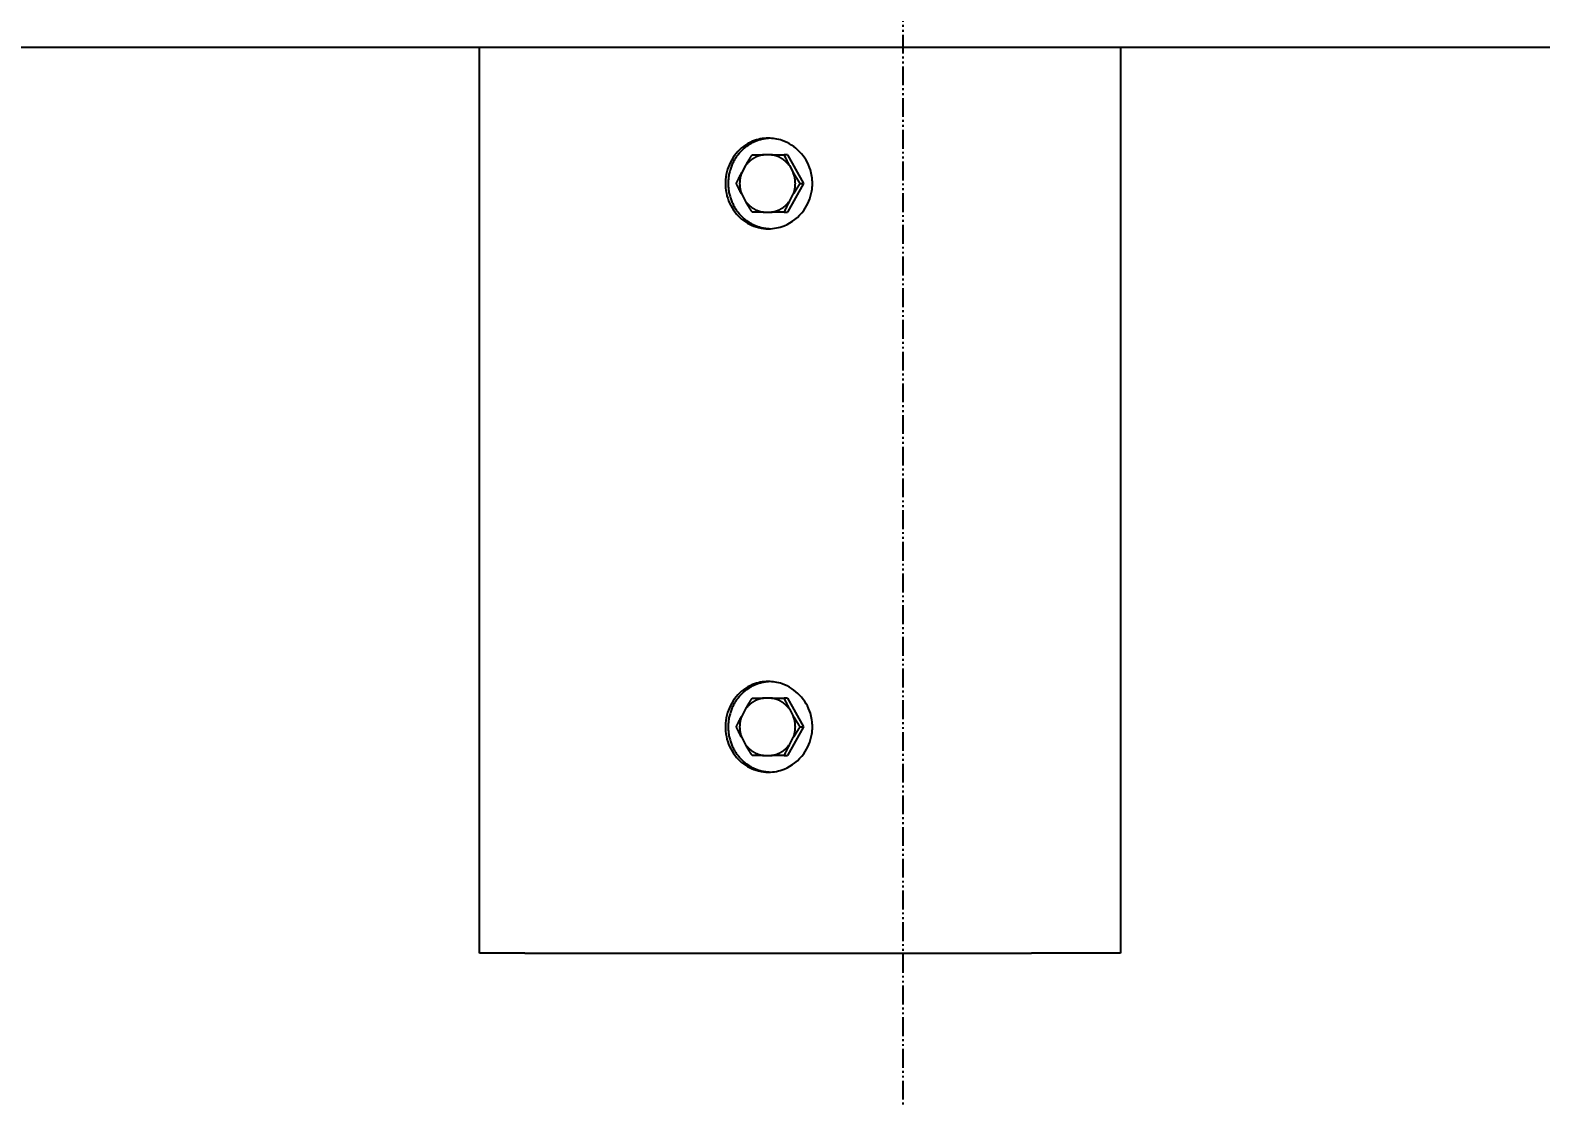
# Model space of a CAD drawing. Extents: x -79364 to 3230, y 28528 to 72157.
# Drawn here: x -73079 to -72078, y 36613 to 37320 of the extents above; entities that cross this region are included whole.
import ezdxf

# ---------------------------------------------------------------- set-up
doc = ezdxf.new("R2010")
doc.units = 0
doc.header["$LTSCALE"] = 500
doc.linetypes.add('PHANTOM', pattern=[2.1, 1.25, -0.2, 0.125, -0.2, 0.125, -0.2])
doc.layers.get('DEFPOINTS').update_dxf_attribs({"linetype": 'CONTINUOUS'})
for name, color, linetype in [('S0DIM', 2, 'CONTINUOUS'), ('S0PH1', 1, 'PHANTOM'), ('XREF', 252, 'CONTINUOUS')]:
    doc.layers.add(name, color=color, linetype=linetype)
doc.styles.add('ROMANS', font='romans.shx', dxfattribs={"height": 200})
doc.dimstyles.new('ORGINAL$0', dxfattribs={"dimscale": 50, "dimtxt": 2, "dimasz": 2, "dimexe": 0.5, "dimexo": 1, "dimgap": 1, "dimtad": 1, "dimdec": 0, "dimdsep": 46, "dimtxsty": 'ROMANS', "dimcen": 0, "dimclrd": 1, "dimclre": 1, "dimclrt": 2, "dimadec": 0, "dimazin": 0, "dimtfac": 1, "dimtdec": 0, "dimtmove": 0, "dimatfit": 3, "dimfxl": 1, "dimtvp": 100, "dimtolj": 1, "dimarcsym": 0})

# ---------------------------------------------------------------- blocks, each defined once
blk = doc.blocks.new('*D51')
at = {"layer": 'DEFPOINTS', "color": 0, "transparency": 16777216}
for p in [(-72889.5, 38318.3), (-75113.2, 32318.3), (-72500.8, 32318.3)]:
    blk.add_point(p, dxfattribs=at)
at = {"layer": 'S0DIM', "color": 1, "lineweight": -2, "transparency": 16777216}
for p, q in [((-72989.5, 38318.3), (-75163.2, 38318.3)), ((-75113.2, 38118.3), (-75113.2, 32518.3)), ((-72600.8, 32318.3), (-75163.2, 32318.3))]:
    blk.add_line(p, q, dxfattribs=at)
at = {"layer": 'S0DIM', "color": 1, "transparency": 16777216}
for points in [[(-75146.5, 38118.3), (-75079.9, 38118.3), (-75113.2, 38318.3)], [(-75146.5, 32518.3), (-75079.9, 32518.3), (-75113.2, 32318.3)]]:
    blk.add_solid(points, dxfattribs=at)
at = {"layer": 'S0DIM', "color": 2, "transparency": 16777216, "insert": (-75313.2, 35450.5), "char_height": 200, "attachment_point": 5, "rotation": 90, "style": 'ROMANS'}
blk.add_mtext('\\A1;1500', dxfattribs=at)

msp = doc.modelspace()

# ---------------------------------------------------------------- linework, layer by layer
at = {"layer": 'S0PH1', "color": 0, "ltscale": 0.02}
msp.add_line((-72500.832, 32243.714), (-72500.832, 42696.161), dxfattribs=at)
at = {"layer": 'XREF', "color": 0}
for p, q in [((-72358.331, 37308.648), (-73578.932, 37308.648)), ((-72781.54, 36708.648), (-72781.54, 37308.648)), ((-71671.149, 37308.648), (-72358.331, 37308.648)), ((-72356.78, 37308.648), (-72356.78, 36708.648)), ((-72600.769, 37237.648), (-72593.252, 37237.648)), ((-72588.073, 37237.648), (-72593.252, 37237.648)), ((-72588.073, 37237.648), (-72579.68, 37237.648)), ((-72577.361, 37237.648), (-72579.68, 37237.648)), ((-72577.361, 37237.648), (-72566.817, 37218.648)), ((-72605.185, 37230.481), (-72607.774, 37225.815)), ((-72576.14, 37230.481), (-72573.551, 37225.815)), ((-72566.817, 37218.648), (-72577.361, 37199.648)), ((-72569.135, 37218.648), (-72566.817, 37218.648)), ((-72607.774, 37211.481), (-72605.185, 37206.815)), ((-72576.14, 37206.815), (-72573.551, 37211.481)), ((-72593.252, 37199.648), (-72600.769, 37199.648)), ((-72593.252, 37199.648), (-72588.073, 37199.648)), ((-72579.68, 37199.648), (-72588.073, 37199.648)), ((-72579.68, 37199.648), (-72577.361, 37199.648)), ((-72600.769, 36877.648), (-72593.252, 36877.648)), ((-72588.073, 36877.648), (-72593.252, 36877.648)), ((-72588.073, 36877.648), (-72579.68, 36877.648)), ((-72577.361, 36877.648), (-72579.68, 36877.648)), ((-72577.361, 36877.648), (-72566.817, 36858.648)), ((-72605.185, 36870.481), (-72607.774, 36865.815)), ((-72576.14, 36870.481), (-72573.551, 36865.815)), ((-72566.817, 36858.648), (-72577.361, 36839.648)), ((-72569.135, 36858.648), (-72566.817, 36858.648)), ((-72607.774, 36851.481), (-72605.185, 36846.815)), ((-72576.14, 36846.815), (-72573.551, 36851.481)), ((-72593.252, 36839.648), (-72600.769, 36839.648)), ((-72593.252, 36839.648), (-72588.073, 36839.648)), ((-72579.68, 36839.648), (-72588.073, 36839.648)), ((-72579.68, 36839.648), (-72577.361, 36839.648)), ((-72751.411, 36708.648), (-72781.54, 36708.648)), ((-72751.411, 36708.648), (-72415.648, 36708.648)), ((-72356.78, 36708.648), (-72415.648, 36708.648))]:
    msp.add_line(p, q, dxfattribs=at)
at = {"layer": 'XREF', "color": 0, "flags": 128}
msp.add_lwpolyline([(-74500.832, 37668.648, -0.01211403), (-68674.839, 37156.896, -0.01211403)], format="xyb", dxfattribs=at)
at = {"layer": 'XREF', "color": 0}
for points in [[(-72589.008, 37248.626), (-72590.315, 37248.541, 0.01090494), (-72591.597, 37248.401, 0.01150717), (-72592.853, 37248.203, 0.01160145), (-72594.082, 37247.952, 0.01118388), (-72595.278, 37247.651, 0.01096482), (-72596.44, 37247.304, 0.01073751), (-72597.566, 37246.914, 0.01060646), (-72598.656, 37246.485, 0.01038304), (-72599.709, 37246.019, 0.01012425), (-72600.721, 37245.523, 0.00974222), (-72601.69, 37244.999, 0.00977951), (-72602.631, 37244.442, 0.00958979), (-72603.558, 37243.844, 0.00948804), (-72604.479, 37243.199, 0.0097748), (-72605.394, 37242.501, 0.0098529), (-72606.301, 37241.752, 0.01008204), (-72607.194, 37240.949, 0.0102196), (-72608.071, 37240.094, 0.01040762), (-72608.927, 37239.185, 0.01050582), (-72609.759, 37238.223, 0.01069763), (-72610.562, 37237.207, 0.01079586), (-72611.334, 37236.14, 0.01096392), (-72612.069, 37235.021, 0.01104703), (-72612.765, 37233.854, 0.01119809), (-72613.415, 37232.639, 0.01126983), (-72614.018, 37231.38, 0.01139856), (-72614.568, 37230.078, 0.01145714), (-72615.063, 37228.739, 0.01156258), (-72615.499, 37227.364, 0.01160818), (-72615.874, 37225.96, 0.01168852), (-72616.183, 37224.529, 0.01172101), (-72616.428, 37223.078, 0.0117752), (-72616.602, 37221.61, 0.01179465), (-72616.708, 37220.132, 0.01182193), (-72616.743, 37218.648, 0.0118284), (-72616.708, 37217.164, 0.0118284), (-72616.602, 37215.686, 0.01182193), (-72616.428, 37214.218, 0.01179465), (-72616.183, 37212.766, 0.0117752), (-72615.874, 37211.336, 0.011721), (-72615.499, 37209.931, 0.01168852), (-72615.063, 37208.557, 0.01160819), (-72614.568, 37207.218, 0.01156257), (-72614.018, 37205.916, 0.01145711), (-72613.415, 37204.657, 0.01139856), (-72612.765, 37203.441, 0.01126993), (-72612.069, 37202.274, 0.01119806), (-72611.334, 37201.155, 0.01104663), (-72610.562, 37200.089, 0.01096402), (-72609.759, 37199.073, 0.01079733), (-72608.927, 37198.111, 0.01069725), (-72608.071, 37197.201, 0.0105003), (-72607.194, 37196.347, 0.01040902), (-72606.301, 37195.544, 0.01024002), (-72605.394, 37194.795, 0.0100767), (-72604.479, 37194.097, 0.00977812), (-72603.559, 37193.452, 0.00979488), (-72602.631, 37192.853, 0.00975526), (-72601.687, 37192.297, 0.00951156), (-72600.721, 37191.773, 0.00888552), (-72599.719, 37191.277, 0.01003678), (-72598.656, 37190.81, 0.01280024), (-72597.525, 37190.378, 0.00948295), (-72596.44, 37189.992, 0.00232377), (-72595.438, 37189.659, 0.01449438), (-72594.082, 37189.344, 0.02591838), (-72591.907, 37189.012, 0.01218921), (-72589.008, 37188.67, 0.00614702)], [(-72593.251, 37237.648), (-72593.662, 37237.582, 0.00611784), (-72594.077, 37237.506, 0.00591167), (-72594.493, 37237.419, 0.00586092), (-72594.913, 37237.322, 0.00600395), (-72595.334, 37237.212, 0.0060703), (-72595.756, 37237.092, 0.00611977), (-72596.18, 37236.959, 0.0061528), (-72596.605, 37236.815, 0.00622169), (-72597.03, 37236.658, 0.00626022), (-72597.455, 37236.489, 0.00632056), (-72597.879, 37236.308, 0.00635211), (-72598.302, 37236.114, 0.0064049), (-72598.724, 37235.908, 0.00644017), (-72599.144, 37235.689, 0.00650422), (-72599.562, 37235.456, 0.00651286), (-72599.977, 37235.211, 0.00651599), (-72600.388, 37234.954, 0.00659993), (-72600.795, 37234.683, 0.00678387), (-72601.199, 37234.398, 0.00659758), (-72601.596, 37234.103, 0.00617207), (-72601.986, 37233.797, 0.00686236), (-72602.375, 37233.473, 0.00825881), (-72602.765, 37233.126, 0.0062192), (-72603.127, 37232.793, 0.00203157), (-72603.451, 37232.486, 0.00890115), (-72603.849, 37232.067, 0.0153687), (-72604.434, 37231.388, 0.00743129), (-72605.185, 37230.48, 0.00388722)], [(-72605.185, 37230.48), (-72605.04, 37230.729, -0.00048385), (-72604.895, 37230.977, -0.00049278), (-72604.75, 37231.224, -0.00049214), (-72604.605, 37231.469, -0.00047948), (-72604.46, 37231.713, -0.00047121), (-72604.316, 37231.956, -0.00046435), (-72604.171, 37232.199, -0.00045806), (-72604.026, 37232.44, -0.00044979), (-72603.881, 37232.68, -0.00044303), (-72603.736, 37232.92, -0.00043535), (-72603.591, 37233.159, -0.00042867), (-72603.446, 37233.398, -0.0004208), (-72603.3, 37233.635, -0.00041448), (-72603.154, 37233.873, -0.00040762), (-72603.008, 37234.11, -0.00040024), (-72602.862, 37234.346, -0.00039076), (-72602.715, 37234.582, -0.00038742), (-72602.568, 37234.818, -0.00038726), (-72602.421, 37235.055, -0.00037088), (-72602.273, 37235.29, -0.00034168), (-72602.126, 37235.523, -0.00036834), (-72601.977, 37235.761, -0.00042656), (-72601.823, 37236.004, -0.0003223), (-72601.678, 37236.232, -0.00011868), (-72601.547, 37236.438, -0.00043634), (-72601.377, 37236.703, -0.0007247), (-72601.114, 37237.112, -0.00035084), (-72600.769, 37237.648, -0.00018659)], [(-72576.139, 37230.48), (-72576.459, 37230.892, 0.00670587), (-72576.788, 37231.294, 0.00679528), (-72577.127, 37231.686, 0.00681606), (-72577.476, 37232.067, 0.00678641), (-72577.832, 37232.436, 0.00678016), (-72578.197, 37232.793, 0.00676606), (-72578.57, 37233.139, 0.00675929), (-72578.95, 37233.473, 0.00673524), (-72579.336, 37233.794, 0.00672463), (-72579.728, 37234.103, 0.006696), (-72580.126, 37234.399, 0.00668003), (-72580.529, 37234.683, 0.00664215), (-72580.936, 37234.953, 0.006627), (-72581.347, 37235.211, 0.00659553), (-72581.762, 37235.456, 0.00655976), (-72582.18, 37235.689, 0.00648082), (-72582.6, 37235.908, 0.0065002), (-72583.022, 37236.114, 0.00655919), (-72583.446, 37236.308, 0.00637239), (-72583.87, 37236.489, 0.00595389), (-72584.291, 37236.658, 0.00644664), (-72584.72, 37236.815, 0.00748516), (-72585.157, 37236.961, 0.00581371), (-72585.568, 37237.092, 0.00233337), (-72585.939, 37237.203, 0.00780671), (-72586.412, 37237.322, 0.01319783), (-72587.133, 37237.471, 0.0066469), (-72588.073, 37237.648, 0.00362078)], [(-72579.681, 37237.648), (-72579.571, 37237.411, 0.00036239), (-72579.461, 37237.175, 0.00036027), (-72579.35, 37236.939, 0.00036306), (-72579.239, 37236.703, 0.00037107), (-72579.128, 37236.467, 0.00037712), (-72579.017, 37236.232, 0.00038277), (-72578.905, 37235.996, 0.00038806), (-72578.793, 37235.761, 0.0003944), (-72578.68, 37235.525, 0.00039996), (-72578.567, 37235.29, 0.00040633), (-72578.453, 37235.054, 0.00041172), (-72578.339, 37234.818, 0.00041787), (-72578.224, 37234.582, 0.00042374), (-72578.108, 37234.346, 0.00043111), (-72577.992, 37234.11, 0.00043533), (-72577.875, 37233.873, 0.00043871), (-72577.757, 37233.636, 0.00044856), (-72577.639, 37233.398, 0.00046562), (-72577.519, 37233.159, 0.000456), (-72577.399, 37232.92, 0.00042832), (-72577.279, 37232.682, 0.00048353), (-72577.156, 37232.44, 0.00059265), (-72577.029, 37232.191, 0.00044472), (-72576.909, 37231.956, 0.00013178), (-72576.8, 37231.744, 0.00065577), (-72576.658, 37231.469, 0.00115341), (-72576.434, 37231.042, 0.00055541), (-72576.139, 37230.48, 0.00028909)], [(-72611.313, 37218.647), (-72611.204, 37218.884, -0.00036351), (-72611.094, 37219.12, -0.00036138), (-72610.983, 37219.357, -0.00036418), (-72610.873, 37219.593, -0.00037223), (-72610.762, 37219.828, -0.00037829), (-72610.65, 37220.064, -0.00038397), (-72610.538, 37220.299, -0.00038928), (-72610.426, 37220.535, -0.00039565), (-72610.314, 37220.77, -0.00040122), (-72610.2, 37221.006, -0.00040762), (-72610.087, 37221.241, -0.00041303), (-72609.972, 37221.477, -0.00041921), (-72609.858, 37221.713, -0.0004251), (-72609.742, 37221.949, -0.0004325), (-72609.626, 37222.186, -0.00043673), (-72609.509, 37222.423, -0.00044013), (-72609.392, 37222.66, -0.00045002), (-72609.273, 37222.898, -0.00046714), (-72609.154, 37223.137, -0.0004575), (-72609.034, 37223.375, -0.00042972), (-72608.914, 37223.613, -0.00048513), (-72608.791, 37223.856, -0.00059461), (-72608.664, 37224.105, -0.0004462), (-72608.544, 37224.339, -0.00013222), (-72608.435, 37224.551, -0.00065797), (-72608.292, 37224.826, -0.00115729), (-72608.069, 37225.254, -0.00055729), (-72607.774, 37225.816, -0.00029007)], [(-72607.774, 37211.481), (-72607.906, 37211.73, -0.00050568), (-72608.036, 37211.978, -0.00051726), (-72608.165, 37212.225, -0.00051896), (-72608.292, 37212.47, -0.00050781), (-72608.419, 37212.714, -0.00050128), (-72608.544, 37212.957, -0.00049605), (-72608.668, 37213.199, -0.00049145), (-72608.791, 37213.441, -0.00048456), (-72608.913, 37213.681, -0.00047928), (-72609.034, 37213.921, -0.00047285), (-72609.154, 37214.16, -0.0004675), (-72609.273, 37214.398, -0.00046069), (-72609.391, 37214.636, -0.00045557), (-72609.509, 37214.873, -0.00044971), (-72609.626, 37215.11, -0.00044326), (-72609.742, 37215.346, -0.00043433), (-72609.857, 37215.582, -0.00043222), (-72609.972, 37215.818, -0.00043358), (-72610.087, 37216.054, -0.00041676), (-72610.2, 37216.289, -0.00038519), (-72610.313, 37216.523, -0.00041664), (-72610.426, 37216.76, -0.00048427), (-72610.542, 37217.003, -0.0003673), (-72610.65, 37217.231, -0.00013552), (-72610.748, 37217.437, -0.00049919), (-72610.873, 37217.702, -0.00083408), (-72611.064, 37218.111, -0.00040591), (-72611.313, 37218.647, -0.00021639)], [(-72607.774, 37225.816), (-72607.958, 37225.321, 0.00656887), (-72608.128, 37224.824, 0.0066338), (-72608.284, 37224.323, 0.0066308), (-72608.427, 37223.819, 0.00658038), (-72608.556, 37223.313, 0.00655263), (-72608.671, 37222.805, 0.00651897), (-72608.773, 37222.296, 0.00649244), (-72608.861, 37221.788, 0.00645105), (-72608.935, 37221.279, 0.00642279), (-72608.996, 37220.771, 0.00637905), (-72609.043, 37220.265, 0.0063478), (-72609.078, 37219.76, 0.00629748), (-72609.1, 37219.258, 0.00626925), (-72609.109, 37218.758, 0.00622723), (-72609.105, 37218.262, 0.00618183), (-72609.09, 37217.77, 0.00609746), (-72609.062, 37217.282, 0.00610632), (-72609.023, 37216.798, 0.00615359), (-72608.972, 37216.319, 0.00597114), (-72608.912, 37215.847, 0.00557373), (-72608.841, 37215.383, 0.00603009), (-72608.758, 37214.919, 0.00699644), (-72608.661, 37214.452, 0.00543114), (-72608.564, 37214.016, 0.00217936), (-72608.471, 37213.626, 0.00729041), (-72608.333, 37213.141, 0.01232399), (-72608.098, 37212.417, 0.0062092), (-72607.774, 37211.481, 0.00338347)], [(-72573.55, 37211.481), (-72573.399, 37211.885, 0.00572002), (-72573.255, 37212.296, 0.00552409), (-72573.119, 37212.715, 0.00547428), (-72572.991, 37213.141, 0.0056063), (-72572.871, 37213.575, 0.00566742), (-72572.76, 37214.016, 0.00571366), (-72572.659, 37214.464, 0.00574546), (-72572.567, 37214.919, 0.00581163), (-72572.485, 37215.38, 0.00585053), (-72572.413, 37215.847, 0.00591069), (-72572.352, 37216.32, 0.00594516), (-72572.301, 37216.798, 0.00600037), (-72572.262, 37217.282, 0.00604054), (-72572.235, 37217.77, 0.00610857), (-72572.219, 37218.262, 0.00612605), (-72572.216, 37218.758, 0.00613897), (-72572.225, 37219.257, 0.00622963), (-72572.246, 37219.76, 0.00641596), (-72572.281, 37220.266, 0.00625377), (-72572.328, 37220.771, 0.00586315), (-72572.388, 37221.275, 0.00653444), (-72572.464, 37221.788, 0.00788703), (-72572.557, 37222.312, 0.00595846), (-72572.653, 37222.805, 0.00194973), (-72572.746, 37223.251, 0.00855645), (-72572.897, 37223.819, 0.01486436), (-72573.169, 37224.685, 0.00722852), (-72573.55, 37225.816, 0.00379126)], [(-72573.55, 37225.816), (-72573.405, 37225.566, 0.00048239), (-72573.26, 37225.318, 0.00049129), (-72573.115, 37225.072, 0.00049064), (-72572.97, 37224.826, 0.00047802), (-72572.826, 37224.582, 0.00046977), (-72572.681, 37224.339, 0.00046292), (-72572.536, 37224.097, 0.00045665), (-72572.392, 37223.856, 0.0004484), (-72572.247, 37223.615, 0.00044165), (-72572.102, 37223.375, 0.000434), (-72571.957, 37223.136, 0.00042733), (-72571.812, 37222.898, 0.00041948), (-72571.666, 37222.66, 0.00041318), (-72571.52, 37222.423, 0.00040634), (-72571.374, 37222.186, 0.00039897), (-72571.228, 37221.949, 0.00038952), (-72571.082, 37221.713, 0.00038619), (-72570.935, 37221.477, 0.00038603), (-72570.787, 37221.241, 0.0003697), (-72570.64, 37221.006, 0.00034058), (-72570.493, 37220.772, 0.00036716), (-72570.343, 37220.535, 0.00042519), (-72570.189, 37220.292, 0.00032126), (-72570.045, 37220.064, 0.00011829), (-72569.914, 37219.858, 0.00043493), (-72569.744, 37219.593, 0.00072235), (-72569.481, 37219.183, 0.0003497), (-72569.136, 37218.647, 0.00018598)], [(-72569.136, 37218.647), (-72569.289, 37218.411, 0.0003115), (-72569.441, 37218.174, 0.00031057), (-72569.593, 37217.938, 0.00031393), (-72569.744, 37217.702, 0.00032182), (-72569.895, 37217.467, 0.00032809), (-72570.045, 37217.231, 0.00033404), (-72570.194, 37216.996, 0.00033977), (-72570.343, 37216.76, 0.00034642), (-72570.492, 37216.525, 0.00035249), (-72570.64, 37216.289, 0.00035929), (-72570.787, 37216.054, 0.00036534), (-72570.935, 37215.818, 0.00037206), (-72571.082, 37215.582, 0.00037865), (-72571.228, 37215.346, 0.0003866), (-72571.374, 37215.11, 0.00039184), (-72571.52, 37214.873, 0.00039632), (-72571.666, 37214.636, 0.00040677), (-72571.812, 37214.398, 0.00042385), (-72571.957, 37214.159, 0.00041678), (-72572.102, 37213.921, 0.00039293), (-72572.246, 37213.683, 0.0004453), (-72572.392, 37213.441, 0.00054828), (-72572.541, 37213.192, 0.00041343), (-72572.681, 37212.957, 0.0001228), (-72572.808, 37212.745, 0.00061247), (-72572.97, 37212.47, 0.00108658), (-72573.221, 37212.043, 0.00052723), (-72573.55, 37211.481, 0.00027537)], [(-72605.185, 37206.815), (-72604.924, 37206.477, 0.00583832), (-72604.654, 37206.142, 0.00565482), (-72604.373, 37205.81, 0.00562021), (-72604.082, 37205.481, 0.00577182), (-72603.78, 37205.156, 0.00585168), (-72603.469, 37204.836, 0.00591563), (-72603.147, 37204.52, 0.00596525), (-72602.814, 37204.21, 0.00604987), (-72602.471, 37203.906, 0.00610671), (-72602.118, 37203.607, 0.00618495), (-72601.755, 37203.316, 0.00623673), (-72601.382, 37203.031, 0.00630931), (-72600.999, 37202.754, 0.00636629), (-72600.607, 37202.485, 0.00645166), (-72600.205, 37202.225, 0.00648363), (-72599.794, 37201.974, 0.00650944), (-72599.373, 37201.733, 0.00661748), (-72598.944, 37201.501, 0.00682641), (-72598.506, 37201.28, 0.00666397), (-72598.061, 37201.07, 0.00625537), (-72597.612, 37200.871, 0.00697929), (-72597.147, 37200.683, 0.00843289), (-72596.664, 37200.506, 0.00637638), (-72596.206, 37200.345, 0.0020872), (-72595.788, 37200.207, 0.00916204), (-72595.24, 37200.059, 0.01592308), (-72594.382, 37199.871, 0.00774118), (-72593.251, 37199.649, 0.00405879)], [(-72600.769, 37199.649), (-72600.922, 37199.885, -0.00031196), (-72601.074, 37200.122, -0.00031104), (-72601.226, 37200.358, -0.0003144), (-72601.377, 37200.594, -0.0003223), (-72601.528, 37200.829, -0.00032859), (-72601.678, 37201.065, -0.00033454), (-72601.828, 37201.3, -0.00034028), (-72601.977, 37201.536, -0.00034694), (-72602.125, 37201.771, -0.00035302), (-72602.273, 37202.006, -0.00035983), (-72602.421, 37202.242, -0.00036588), (-72602.568, 37202.478, -0.00037262), (-72602.715, 37202.713, -0.00037921), (-72602.862, 37202.95, -0.00038718), (-72603.008, 37203.186, -0.00039243), (-72603.154, 37203.423, -0.00039691), (-72603.3, 37203.66, -0.00040738), (-72603.446, 37203.898, -0.00042449), (-72603.591, 37204.137, -0.00041741), (-72603.736, 37204.375, -0.00039351), (-72603.88, 37204.613, -0.00044596), (-72604.026, 37204.855, -0.0005491), (-72604.175, 37205.104, -0.00041404), (-72604.316, 37205.339, -0.00012299), (-72604.442, 37205.551, -0.00061338), (-72604.605, 37205.826, -0.0010882), (-72604.856, 37206.253, -0.00052802), (-72605.185, 37206.815, -0.00027578)], [(-72588.073, 37199.649), (-72587.57, 37199.73, 0.0070266), (-72587.071, 37199.826, 0.00710043), (-72586.575, 37199.936, 0.0071003), (-72586.085, 37200.059, 0.0070478), (-72585.599, 37200.196, 0.00701814), (-72585.119, 37200.345, 0.00698076), (-72584.645, 37200.508, 0.00694955), (-72584.177, 37200.683, 0.00690125), (-72583.716, 37200.871, 0.00686554), (-72583.263, 37201.07, 0.00681234), (-72582.818, 37201.28, 0.00677106), (-72582.38, 37201.501, 0.00670873), (-72581.951, 37201.733, 0.0066686), (-72581.531, 37201.974, 0.0066133), (-72581.12, 37202.225, 0.00655314), (-72580.717, 37202.485, 0.0064516), (-72580.325, 37202.754, 0.00644755), (-72579.942, 37203.031, 0.00648353), (-72579.568, 37203.316, 0.00627648), (-72579.206, 37203.607, 0.00584559), (-72578.855, 37203.903, 0.00630897), (-72578.51, 37204.21, 0.00729965), (-72578.169, 37204.531, 0.00564937), (-72577.855, 37204.836, 0.00226303), (-72577.577, 37205.114, 0.00755803), (-72577.242, 37205.481, 0.01270968), (-72576.757, 37206.056, 0.00637246), (-72576.139, 37206.815, 0.00346428)], [(-72576.139, 37206.815), (-72576.271, 37206.566, 0.00050471), (-72576.401, 37206.318, 0.00051626), (-72576.53, 37206.071, 0.00051796), (-72576.658, 37205.826, 0.00050684), (-72576.784, 37205.582, 0.00050032), (-72576.909, 37205.339, 0.0004951), (-72577.033, 37205.097, 0.00049051), (-72577.156, 37204.855, 0.00048364), (-72577.278, 37204.615, 0.00047837), (-72577.399, 37204.375, 0.00047195), (-72577.52, 37204.136, 0.00046661), (-72577.639, 37203.898, 0.00045981), (-72577.757, 37203.66, 0.0004547), (-72577.875, 37203.423, 0.00044885), (-72577.992, 37203.186, 0.00044242), (-72578.108, 37202.95, 0.00043351), (-72578.224, 37202.714, 0.0004314), (-72578.339, 37202.478, 0.00043276), (-72578.453, 37202.241, 0.00041597), (-72578.567, 37202.006, 0.00038447), (-72578.679, 37201.773, 0.00041585), (-72578.793, 37201.536, 0.00048336), (-72578.909, 37201.293, 0.00036661), (-72579.017, 37201.065, 0.00013527), (-72579.115, 37200.859, 0.00049825), (-72579.239, 37200.594, 0.00083252), (-72579.431, 37200.185, 0.00040515), (-72579.681, 37199.649, 0.00021599)], [(-72589.008, 36888.626), (-72590.315, 36888.541, 0.01090494), (-72591.597, 36888.401, 0.01150717), (-72592.853, 36888.203, 0.01160145), (-72594.082, 36887.952, 0.01118388), (-72595.278, 36887.651, 0.01096482), (-72596.44, 36887.304, 0.01073751), (-72597.566, 36886.914, 0.01060646), (-72598.656, 36886.485, 0.01038304), (-72599.709, 36886.019, 0.01012425), (-72600.721, 36885.523, 0.00974222), (-72601.69, 36884.999, 0.00977951), (-72602.631, 36884.442, 0.00958979), (-72603.558, 36883.844, 0.00948804), (-72604.479, 36883.199, 0.0097748), (-72605.394, 36882.501, 0.0098529), (-72606.301, 36881.752, 0.01008204), (-72607.194, 36880.949, 0.0102196), (-72608.071, 36880.094, 0.01040762), (-72608.927, 36879.185, 0.01050582), (-72609.759, 36878.223, 0.01069763), (-72610.562, 36877.207, 0.01079586), (-72611.334, 36876.14, 0.01096392), (-72612.069, 36875.021, 0.01104703), (-72612.765, 36873.854, 0.01119809), (-72613.415, 36872.639, 0.01126983), (-72614.018, 36871.38, 0.01139856), (-72614.568, 36870.078, 0.01145714), (-72615.063, 36868.739, 0.01156258), (-72615.499, 36867.364, 0.01160818), (-72615.874, 36865.96, 0.01168852), (-72616.183, 36864.529, 0.01172101), (-72616.428, 36863.078, 0.0117752), (-72616.602, 36861.61, 0.01179465), (-72616.708, 36860.132, 0.01182193), (-72616.743, 36858.648, 0.0118284), (-72616.708, 36857.164, 0.0118284), (-72616.602, 36855.686, 0.01182193), (-72616.428, 36854.218, 0.01179465), (-72616.183, 36852.766, 0.0117752), (-72615.874, 36851.336, 0.011721), (-72615.499, 36849.931, 0.01168852), (-72615.063, 36848.557, 0.01160819), (-72614.568, 36847.218, 0.01156257), (-72614.018, 36845.916, 0.01145711), (-72613.415, 36844.657, 0.01139856), (-72612.765, 36843.441, 0.01126993), (-72612.069, 36842.274, 0.01119806), (-72611.334, 36841.155, 0.01104663), (-72610.562, 36840.089, 0.01096402), (-72609.759, 36839.073, 0.01079733), (-72608.927, 36838.111, 0.01069725), (-72608.071, 36837.201, 0.0105003), (-72607.194, 36836.347, 0.01040902), (-72606.301, 36835.544, 0.01024002), (-72605.394, 36834.795, 0.0100767), (-72604.479, 36834.097, 0.00977812), (-72603.559, 36833.452, 0.00979488), (-72602.631, 36832.853, 0.00975526), (-72601.687, 36832.297, 0.00951156), (-72600.721, 36831.773, 0.00888552), (-72599.719, 36831.277, 0.01003678), (-72598.656, 36830.81, 0.01280024), (-72597.525, 36830.378, 0.00948295), (-72596.44, 36829.992, 0.00232377), (-72595.438, 36829.659, 0.01449438), (-72594.082, 36829.344, 0.02591838), (-72591.907, 36829.012, 0.01218921), (-72589.008, 36828.67, 0.00614702)], [(-72593.251, 36877.648), (-72593.662, 36877.582, 0.00611647), (-72594.077, 36877.506, 0.00591037), (-72594.493, 36877.419, 0.00585967), (-72594.913, 36877.321, 0.00600271), (-72595.334, 36877.212, 0.00606909), (-72595.756, 36877.091, 0.0061186), (-72596.18, 36876.959, 0.00615167), (-72596.605, 36876.815, 0.0062206), (-72597.03, 36876.658, 0.00625919), (-72597.455, 36876.489, 0.00631957), (-72597.879, 36876.308, 0.00635119), (-72598.302, 36876.114, 0.00640404), (-72598.724, 36875.908, 0.00643937), (-72599.144, 36875.689, 0.00650349), (-72599.562, 36875.456, 0.0065122), (-72599.977, 36875.212, 0.00651541), (-72600.388, 36874.954, 0.00659943), (-72600.795, 36874.683, 0.00678344), (-72601.199, 36874.399, 0.00659725), (-72601.596, 36874.104, 0.00617184), (-72601.986, 36873.798, 0.00686219), (-72602.375, 36873.474, 0.00825874), (-72602.765, 36873.127, 0.00621924), (-72603.127, 36872.794, 0.0020316), (-72603.451, 36872.487, 0.00890135), (-72603.849, 36872.068, 0.01536944), (-72604.434, 36871.389, 0.00743181), (-72605.185, 36870.482, 0.00388753)], [(-72605.185, 36870.482), (-72605.04, 36870.731, -0.00048243), (-72604.895, 36870.978, -0.00049133), (-72604.75, 36871.225, -0.00049067), (-72604.605, 36871.47, -0.00047804), (-72604.46, 36871.714, -0.00046979), (-72604.316, 36871.957, -0.00046294), (-72604.171, 36872.2, -0.00045665), (-72604.026, 36872.441, -0.0004484), (-72603.881, 36872.681, -0.00044165), (-72603.736, 36872.921, -0.00043399), (-72603.591, 36873.16, -0.00042732), (-72603.446, 36873.398, -0.00041947), (-72603.3, 36873.636, -0.00041316), (-72603.154, 36873.873, -0.00040631), (-72603.008, 36874.11, -0.00039895), (-72602.862, 36874.346, -0.00038949), (-72602.715, 36874.582, -0.00038616), (-72602.568, 36874.818, -0.000386), (-72602.421, 36875.055, -0.00036966), (-72602.273, 36875.29, -0.00034055), (-72602.126, 36875.523, -0.00036711), (-72601.977, 36875.76, -0.00042513), (-72601.823, 36876.003, -0.00032122), (-72601.678, 36876.231, -0.00011828), (-72601.547, 36876.437, -0.00043487), (-72601.377, 36876.703, -0.00072223), (-72601.114, 36877.112, -0.00034964), (-72600.769, 36877.648, -0.00018595)], [(-72576.139, 36870.482), (-72576.459, 36870.894, 0.00670652), (-72576.788, 36871.296, 0.00679584), (-72577.127, 36871.687, 0.00681654), (-72577.476, 36872.068, 0.0067868), (-72577.832, 36872.437, 0.00678046), (-72578.197, 36872.794, 0.00676626), (-72578.57, 36873.14, 0.0067594), (-72578.95, 36873.474, 0.00673527), (-72579.336, 36873.795, 0.00672456), (-72579.728, 36874.104, 0.00669584), (-72580.126, 36874.4, 0.00667978), (-72580.529, 36874.683, 0.00664182), (-72580.936, 36874.954, 0.00662658), (-72581.347, 36875.212, 0.00659503), (-72581.762, 36875.457, 0.00655918), (-72582.18, 36875.689, 0.00648017), (-72582.6, 36875.908, 0.00649946), (-72583.022, 36876.114, 0.00655838), (-72583.446, 36876.308, 0.00637152), (-72583.87, 36876.489, 0.00595302), (-72584.291, 36876.657, 0.00644563), (-72584.72, 36876.815, 0.00748391), (-72585.157, 36876.961, 0.00581269), (-72585.568, 36877.091, 0.00233295), (-72585.939, 36877.203, 0.00780525), (-72586.412, 36877.321, 0.01319517), (-72587.133, 36877.471, 0.00664548), (-72588.073, 36877.648, 0.00361999)], [(-72579.681, 36877.648), (-72579.571, 36877.411, 0.00036335), (-72579.461, 36877.174, 0.00036122), (-72579.35, 36876.938, 0.00036403), (-72579.239, 36876.703, 0.00037207), (-72579.128, 36876.467, 0.00037813), (-72579.017, 36876.231, 0.00038381), (-72578.905, 36875.996, 0.00038912), (-72578.793, 36875.76, 0.00039549), (-72578.68, 36875.525, 0.00040106), (-72578.567, 36875.29, 0.00040746), (-72578.453, 36875.054, 0.00041287), (-72578.339, 36874.818, 0.00041905), (-72578.224, 36874.583, 0.00042494), (-72578.108, 36874.346, 0.00043234), (-72577.992, 36874.11, 0.00043658), (-72577.875, 36873.873, 0.00043998), (-72577.757, 36873.636, 0.00044986), (-72577.639, 36873.398, 0.00046698), (-72577.519, 36873.159, 0.00045735), (-72577.399, 36872.921, 0.00042959), (-72577.279, 36872.683, 0.00048497), (-72577.156, 36872.441, 0.00059443), (-72577.029, 36872.192, 0.00044607), (-72576.909, 36871.957, 0.00013218), (-72576.8, 36871.745, 0.00065778), (-72576.658, 36871.47, 0.00115698), (-72576.434, 36871.043, 0.00055714), (-72576.139, 36870.482, 0.00029)], [(-72611.313, 36858.649), (-72611.204, 36858.886, -0.0003629), (-72611.094, 36859.122, -0.00036077), (-72610.983, 36859.358, -0.00036356), (-72610.873, 36859.594, -0.00037159), (-72610.762, 36859.829, -0.00037764), (-72610.65, 36860.065, -0.0003833), (-72610.538, 36860.3, -0.0003886), (-72610.426, 36860.536, -0.00039495), (-72610.314, 36860.771, -0.0004005), (-72610.2, 36861.007, -0.00040688), (-72610.087, 36861.242, -0.00041228), (-72609.972, 36861.478, -0.00041844), (-72609.858, 36861.714, -0.00042431), (-72609.742, 36861.95, -0.0004317), (-72609.626, 36862.186, -0.00043591), (-72609.509, 36862.423, -0.0004393), (-72609.392, 36862.66, -0.00044916), (-72609.273, 36862.898, -0.00046624), (-72609.154, 36863.137, -0.00045661), (-72609.034, 36863.375, -0.00042888), (-72608.914, 36863.613, -0.00048417), (-72608.791, 36863.855, -0.00059343), (-72608.664, 36864.105, -0.0004453), (-72608.544, 36864.339, -0.00013195), (-72608.435, 36864.551, -0.00065663), (-72608.292, 36864.826, -0.0011549), (-72608.069, 36865.253, -0.00055612), (-72607.774, 36865.815, -0.00028946)], [(-72607.774, 36851.481), (-72607.906, 36851.73, -0.00050676), (-72608.036, 36851.978, -0.00051835), (-72608.165, 36852.224, -0.00052004), (-72608.292, 36852.47, -0.00050887), (-72608.419, 36852.714, -0.00050231), (-72608.544, 36852.957, -0.00049707), (-72608.668, 36853.199, -0.00049245), (-72608.791, 36853.44, -0.00048553), (-72608.913, 36853.681, -0.00048023), (-72609.034, 36853.921, -0.00047379), (-72609.154, 36854.16, -0.00046841), (-72609.273, 36854.398, -0.00046158), (-72609.391, 36854.636, -0.00045644), (-72609.509, 36854.873, -0.00045057), (-72609.626, 36855.11, -0.0004441), (-72609.742, 36855.347, -0.00043515), (-72609.857, 36855.583, -0.00043302), (-72609.972, 36855.819, -0.00043438), (-72610.087, 36856.055, -0.00041752), (-72610.2, 36856.29, -0.00038589), (-72610.313, 36856.524, -0.00041739), (-72610.426, 36856.761, -0.00048513), (-72610.542, 36857.004, -0.00036795), (-72610.65, 36857.232, -0.00013576), (-72610.748, 36857.438, -0.00050006), (-72610.873, 36857.704, -0.00083552), (-72611.064, 36858.113, -0.0004066), (-72611.313, 36858.649, -0.00021676)], [(-72607.774, 36865.815), (-72607.958, 36865.321, 0.00656969), (-72608.128, 36864.823, 0.00663457), (-72608.284, 36864.322, 0.00663152), (-72608.427, 36863.818, 0.00658104), (-72608.556, 36863.312, 0.00655323), (-72608.671, 36862.805, 0.00651951), (-72608.773, 36862.296, 0.00649292), (-72608.861, 36861.787, 0.00645147), (-72608.935, 36861.279, 0.00642314), (-72608.996, 36860.771, 0.00637934), (-72609.043, 36860.264, 0.00634803), (-72609.078, 36859.76, 0.00629764), (-72609.1, 36859.257, 0.00626936), (-72609.109, 36858.758, 0.00622728), (-72609.105, 36858.262, 0.00618181), (-72609.09, 36857.77, 0.00609738), (-72609.062, 36857.282, 0.00610619), (-72609.023, 36856.798, 0.0061534), (-72608.972, 36856.319, 0.0059709), (-72608.912, 36855.847, 0.00557346), (-72608.841, 36855.383, 0.00602975), (-72608.758, 36854.919, 0.00699598), (-72608.661, 36854.451, 0.00543073), (-72608.564, 36854.016, 0.00217918), (-72608.471, 36853.626, 0.00728978), (-72608.333, 36853.141, 0.01232276), (-72608.098, 36852.416, 0.0062085), (-72607.774, 36851.481, 0.00338307)], [(-72573.55, 36851.481), (-72573.399, 36851.884, 0.0057193), (-72573.255, 36852.295, 0.00552343), (-72573.119, 36852.715, 0.00547367), (-72572.991, 36853.141, 0.00560571), (-72572.871, 36853.575, 0.00566687), (-72572.76, 36854.016, 0.00571314), (-72572.659, 36854.464, 0.00574499), (-72572.567, 36854.919, 0.0058112), (-72572.485, 36855.38, 0.00585014), (-72572.413, 36855.847, 0.00591035), (-72572.352, 36856.32, 0.00594487), (-72572.301, 36856.798, 0.00600013), (-72572.262, 36857.282, 0.00604036), (-72572.235, 36857.77, 0.00610844), (-72572.219, 36858.262, 0.00612598), (-72572.216, 36858.758, 0.00613895), (-72572.225, 36859.257, 0.00622968), (-72572.246, 36859.76, 0.00641606), (-72572.281, 36860.265, 0.00625393), (-72572.328, 36860.771, 0.00586335), (-72572.388, 36861.275, 0.00653474), (-72572.464, 36861.787, 0.00788746), (-72572.557, 36862.312, 0.00595885), (-72572.653, 36862.805, 0.00194987), (-72572.746, 36863.25, 0.0085571), (-72572.897, 36863.818, 0.01486576), (-72573.169, 36864.685, 0.00722931), (-72573.55, 36865.815, 0.0037917)], [(-72573.55, 36865.815), (-72573.405, 36865.566, 0.00048362), (-72573.26, 36865.318, 0.00049255), (-72573.115, 36865.071, 0.0004919), (-72572.97, 36864.826, 0.00047925), (-72572.826, 36864.582, 0.00047099), (-72572.681, 36864.339, 0.00046414), (-72572.536, 36864.097, 0.00045785), (-72572.392, 36863.855, 0.00044959), (-72572.247, 36863.615, 0.00044283), (-72572.102, 36863.375, 0.00043516), (-72571.957, 36863.136, 0.00042848), (-72571.812, 36862.898, 0.00042061), (-72571.666, 36862.66, 0.0004143), (-72571.52, 36862.423, 0.00040744), (-72571.374, 36862.186, 0.00040007), (-72571.228, 36861.95, 0.00039059), (-72571.082, 36861.714, 0.00038726), (-72570.935, 36861.478, 0.0003871), (-72570.787, 36861.242, 0.00037073), (-72570.64, 36861.007, 0.00034154), (-72570.493, 36860.773, 0.00036819), (-72570.343, 36860.536, 0.00042639), (-72570.189, 36860.293, 0.00032217), (-72570.045, 36860.065, 0.00011863), (-72569.914, 36859.859, 0.00043617), (-72569.744, 36859.594, 0.00072442), (-72569.481, 36859.185, 0.00035071), (-72569.136, 36858.649, 0.00018652)], [(-72569.136, 36858.649), (-72569.289, 36858.412, 0.00031059), (-72569.441, 36858.176, 0.00030968), (-72569.593, 36857.939, 0.00031303), (-72569.744, 36857.704, 0.00032089), (-72569.895, 36857.468, 0.00032716), (-72570.045, 36857.232, 0.00033309), (-72570.194, 36856.997, 0.00033881), (-72570.343, 36856.761, 0.00034544), (-72570.492, 36856.526, 0.0003515), (-72570.64, 36856.29, 0.00035828), (-72570.787, 36856.055, 0.00036431), (-72570.935, 36855.819, 0.00037103), (-72571.082, 36855.583, 0.0003776), (-72571.228, 36855.347, 0.00038554), (-72571.374, 36855.11, 0.00039077), (-72571.52, 36854.873, 0.00039524), (-72571.666, 36854.636, 0.00040567), (-72571.812, 36854.398, 0.0004227), (-72571.957, 36854.159, 0.00041566), (-72572.102, 36853.921, 0.00039187), (-72572.246, 36853.683, 0.00044411), (-72572.392, 36853.44, 0.00054683), (-72572.541, 36853.191, 0.00041234), (-72572.681, 36852.957, 0.00012248), (-72572.808, 36852.745, 0.00061086), (-72572.97, 36852.47, 0.00108376), (-72573.221, 36852.042, 0.00052588), (-72573.55, 36851.481, 0.00027467)], [(-72605.185, 36846.814), (-72604.924, 36846.476, 0.00583801), (-72604.654, 36846.141, 0.00565448), (-72604.373, 36845.809, 0.00561983), (-72604.082, 36845.481, 0.00577138), (-72603.78, 36845.156, 0.0058512), (-72603.469, 36844.836, 0.00591509), (-72603.147, 36844.52, 0.00596466), (-72602.814, 36844.21, 0.00604923), (-72602.471, 36843.905, 0.00610602), (-72602.118, 36843.607, 0.00618421), (-72601.755, 36843.315, 0.00623593), (-72601.382, 36843.031, 0.00630846), (-72600.999, 36842.754, 0.0063654), (-72600.607, 36842.485, 0.00645071), (-72600.205, 36842.225, 0.00648265), (-72599.794, 36841.974, 0.00650841), (-72599.373, 36841.733, 0.0066164), (-72598.944, 36841.501, 0.00682527), (-72598.506, 36841.28, 0.00666283), (-72598.061, 36841.069, 0.00625428), (-72597.612, 36840.871, 0.00697805), (-72597.147, 36840.683, 0.00843137), (-72596.664, 36840.505, 0.00637521), (-72596.206, 36840.345, 0.00208681), (-72595.788, 36840.206, 0.00916035), (-72595.24, 36840.058, 0.01592013), (-72594.382, 36839.87, 0.00773975), (-72593.251, 36839.648, 0.00405805)], [(-72600.769, 36839.648), (-72600.922, 36839.885, -0.00031104), (-72601.074, 36840.121, -0.00031012), (-72601.226, 36840.357, -0.00031348), (-72601.377, 36840.593, -0.00032136), (-72601.528, 36840.829, -0.00032763), (-72601.678, 36841.064, -0.00033357), (-72601.828, 36841.3, -0.0003393), (-72601.977, 36841.535, -0.00034595), (-72602.125, 36841.771, -0.00035201), (-72602.273, 36842.006, -0.0003588), (-72602.421, 36842.242, -0.00036485), (-72602.568, 36842.477, -0.00037157), (-72602.715, 36842.713, -0.00037815), (-72602.862, 36842.949, -0.0003861), (-72603.008, 36843.186, -0.00039134), (-72603.154, 36843.423, -0.00039581), (-72603.3, 36843.66, -0.00040626), (-72603.446, 36843.898, -0.00042333), (-72603.591, 36844.137, -0.00041627), (-72603.736, 36844.375, -0.00039245), (-72603.88, 36844.613, -0.00044476), (-72604.026, 36844.855, -0.00054763), (-72604.175, 36845.104, -0.00041294), (-72604.316, 36845.338, -0.00012266), (-72604.442, 36845.55, -0.00061176), (-72604.605, 36845.825, -0.00108537), (-72604.856, 36846.253, -0.00052666), (-72605.185, 36846.814, -0.00027508)], [(-72588.073, 36839.648), (-72587.57, 36839.73, 0.00702533), (-72587.071, 36839.825, 0.00709913), (-72586.575, 36839.935, 0.00709899), (-72586.085, 36840.058, 0.00704649), (-72585.599, 36840.195, 0.00701684), (-72585.119, 36840.345, 0.00697947), (-72584.645, 36840.508, 0.00694827), (-72584.177, 36840.683, 0.00689999), (-72583.716, 36840.87, 0.0068643), (-72583.263, 36841.069, 0.00681113), (-72582.818, 36841.28, 0.00676987), (-72582.38, 36841.501, 0.00670758), (-72581.951, 36841.732, 0.00666748), (-72581.531, 36841.974, 0.00661222), (-72581.12, 36842.225, 0.00655211), (-72580.717, 36842.485, 0.00645062), (-72580.325, 36842.754, 0.0064466), (-72579.942, 36843.031, 0.00648262), (-72579.568, 36843.316, 0.00627564), (-72579.206, 36843.607, 0.00584484), (-72578.855, 36843.903, 0.00630821), (-72578.51, 36844.21, 0.00729883), (-72578.169, 36844.531, 0.00564878), (-72577.855, 36844.836, 0.0022628), (-72577.577, 36845.114, 0.00755731), (-72577.242, 36845.481, 0.01270865), (-72576.757, 36846.055, 0.00637203), (-72576.139, 36846.814, 0.00346407)], [(-72576.139, 36846.814), (-72576.271, 36846.565, 0.00050595), (-72576.401, 36846.317, 0.00051753), (-72576.53, 36846.071, 0.00051922), (-72576.658, 36845.825, 0.00050806), (-72576.784, 36845.581, 0.00050151), (-72576.909, 36845.338, 0.00049628), (-72577.033, 36845.096, 0.00049167), (-72577.156, 36844.855, 0.00048477), (-72577.278, 36844.615, 0.00047948), (-72577.399, 36844.375, 0.00047304), (-72577.52, 36844.136, 0.00046767), (-72577.639, 36843.898, 0.00046085), (-72577.757, 36843.66, 0.00045573), (-72577.875, 36843.423, 0.00044986), (-72577.992, 36843.186, 0.0004434), (-72578.108, 36842.949, 0.00043446), (-72578.224, 36842.713, 0.00043234), (-72578.339, 36842.477, 0.0004337), (-72578.453, 36842.241, 0.00041687), (-72578.567, 36842.006, 0.00038529), (-72578.679, 36841.773, 0.00041674), (-72578.793, 36841.535, 0.00048438), (-72578.909, 36841.292, 0.00036738), (-72579.017, 36841.064, 0.00013555), (-72579.115, 36840.858, 0.00049928), (-72579.239, 36840.593, 0.00083423), (-72579.431, 36840.184, 0.00040597), (-72579.681, 36839.648, 0.00021643)]]:
    msp.add_lwpolyline(points, format="xyb", dxfattribs=at)
for points in [[(-72560.89, 37218.648), (-72560.889, 37216.988), (-72561.025, 37215.331), (-72562.065, 37209.038), (-72563.906, 37204.635), (-72569.963, 37196.272), (-72574.458, 37192.754), (-72582.967, 37189.34), (-72586.533, 37188.648), (-72590.111, 37188.648), (-72594.471, 37188.648), (-72598.749, 37189.676), (-72606.325, 37193.548), (-72609.565, 37196.249), (-72614.994, 37203.255), (-72616.966, 37207.592), (-72618.398, 37214.588), (-72618.612, 37216.987), (-72618.502, 37221.773), (-72618.181, 37224.141), (-72616.473, 37230.916), (-72614.392, 37235.045), (-72608.526, 37242.092), (-72604.77, 37244.867), (-72597.22, 37247.955), (-72593.689, 37248.648), (-72590.111, 37248.648), (-72587.031, 37248.648), (-72583.955, 37248.135), (-72576.542, 37245.6), (-72572.481, 37242.984), (-72566.009, 37236.152), (-72563.63, 37232.094), (-72561.349, 37224.733), (-72560.889, 37221.699), (-72560.89, 37218.648)], [(-72560.89, 36858.647), (-72560.889, 36856.988), (-72561.025, 36855.331), (-72562.065, 36849.038), (-72563.906, 36844.635), (-72569.963, 36836.272), (-72574.458, 36832.754), (-72582.967, 36829.34), (-72586.533, 36828.648), (-72590.111, 36828.648), (-72594.471, 36828.648), (-72598.749, 36829.676), (-72606.325, 36833.548), (-72609.565, 36836.249), (-72614.994, 36843.255), (-72616.966, 36847.592), (-72618.398, 36854.588), (-72618.612, 36856.987), (-72618.502, 36861.773), (-72618.181, 36864.141), (-72616.473, 36870.916), (-72614.392, 36875.045), (-72608.526, 36882.092), (-72604.77, 36884.867), (-72597.22, 36887.955), (-72593.689, 36888.648), (-72590.111, 36888.648), (-72587.031, 36888.648), (-72583.955, 36888.135), (-72576.542, 36885.6), (-72572.481, 36882.984), (-72566.009, 36876.152), (-72563.63, 36872.094), (-72561.349, 36864.733), (-72560.889, 36861.699), (-72560.89, 36858.647)]]:
    msp.add_open_spline(points, degree=3, knots=[0, 0, 0, 0, 0.10512886, 0.10512886, 0.40418438, 0.40418438, 0.76394244, 0.76394244, 1, 1, 1, 1.1441874, 1.1441874, 1.2811289, 1.2811289, 1.4319468, 1.4319468, 1.5080326, 1.5080326, 1.5836103, 1.5836103, 1.7303614, 1.7303614, 1.8818894, 1.8818894, 2, 2, 2, 2.2034075, 2.2034075, 2.5107772, 2.5107772, 2.8063653, 2.8063653, 3, 3, 3, 3], dxfattribs=at)

# ---------------------------------------------------------------- dimensions: what is measured, and where the dimension line sits
at = {"layer": 'S0DIM', "color": 0}
dim = msp.add_linear_dim(base=(-75113.205, 32318.319), p1=(-72889.456, 38318.319), p2=(-72500.832, 32318.319), angle=90, dimstyle='ORGINAL$0', override={"dimscale": 100, "dimlfac": 0.25}, dxfattribs=at)
dim.commit()
dim.dimension.update_dxf_attribs({"geometry": '*D51', "text_midpoint": (-75113.205, 35450.475), "dimtype": 160})

doc.saveas('drawing.dxf')
